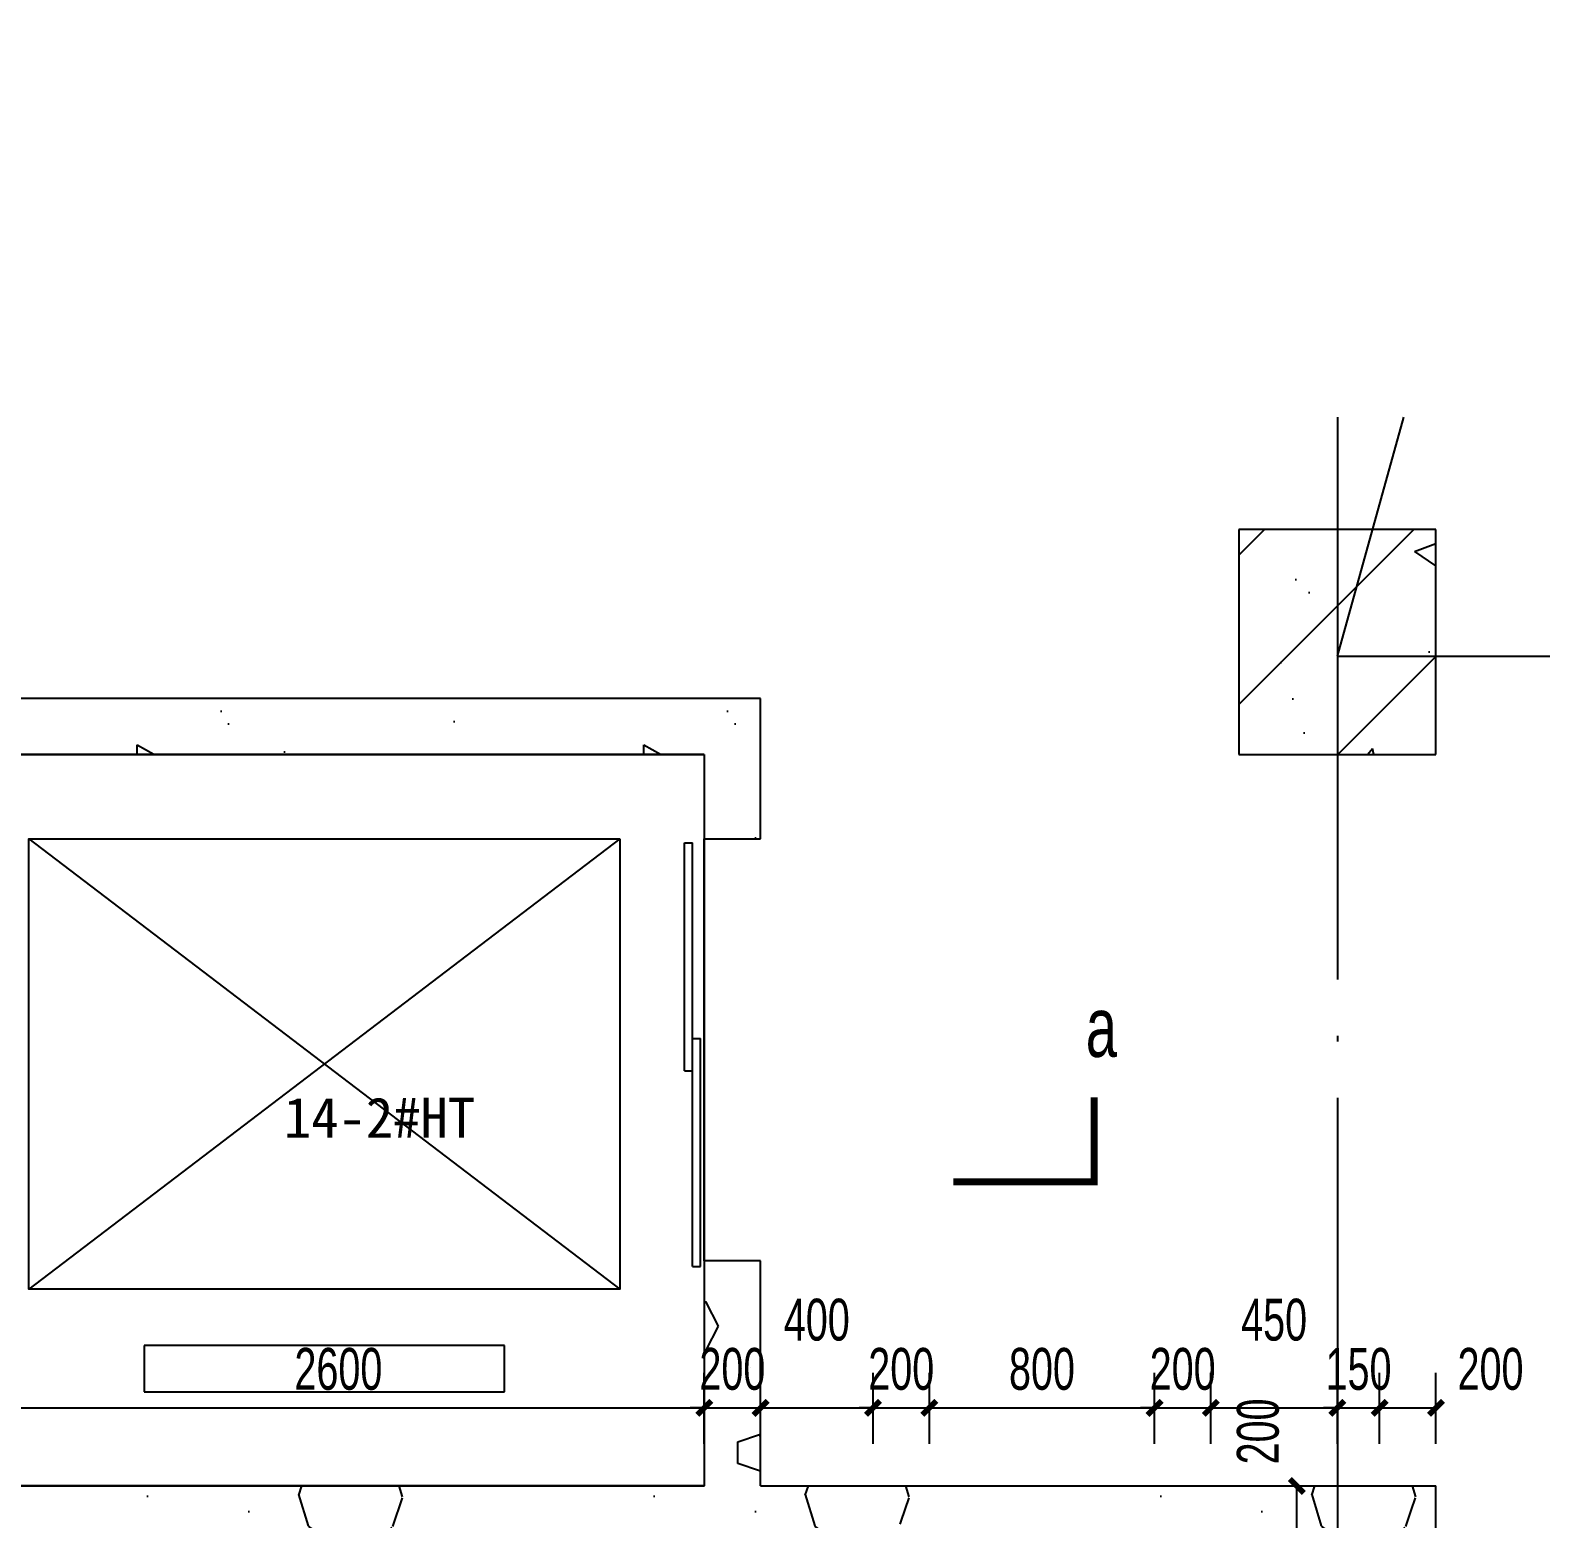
# Model space of a CAD drawing. Extents: x -26219 to 315419, y -160410 to -120810.
# Drawn here: x 250381 to 255749, y -145967 to -140675 of the extents above; entities that cross this region are included whole.
import ezdxf
from ezdxf.xclip import XClip

# ---------------------------------------------------------------- set-up
doc = ezdxf.new("R2010")
doc.units = 0
doc.header["$LTSCALE"] = 1000
doc.header["$MEASUREMENT"] = 0
doc.header["$XCLIPFRAME"] = 0
doc.linetypes.add('104-14# 核心筒$2$DOTE', pattern=[2.42, 2, -0.2, 0.02, -0.2])
for name, color, linetype in [('01-标注_尺寸', 124, 'Continuous'), ('01-标注_符号', 200, 'Continuous'), ('02-TEXT_标注', 130, 'Continuous'), ('104-14# 核心筒$0$A-E_电梯', 171, 'Continuous'), ('104-14# 核心筒$0$A_STR-砌块墙', 121, 'Continuous'), ('104-14# 核心筒$2$01-标注_轴线坐标', 132, 'Continuous'), ('104-14# 核心筒$2$05-填充_天正', 26, 'Continuous'), ('104-14# 核心筒$2$A_AXIS-轴线', 36, '104-14# 核心筒$2$DOTE'), ('104-14# 核心筒$2$A_STR-砼柱', 51, 'Continuous')]:
    doc.layers.add(name, color=color, linetype=linetype)
doc.styles.add('_TCH_DIM_T3', font='ros.shx', dxfattribs={"width": 0.705882, "bigfont": 'jd.shx'})
doc.styles.add('_TCH_LABEL', font='ros.shx', dxfattribs={"bigfont": 'jd.shx'})
doc.styles.get("Standard").update_dxf_attribs({"font": 'STXIHEI_0.TTF'})
doc.dimstyles.new('_TCH_ARCH&&50', dxfattribs={"dimtxt": 148.75, "dimasz": 50, "dimexe": 125, "dimexo": 150, "dimgap": 63.125, "dimtad": 1, "dimdec": 0, "dimzin": 0, "dimdsep": 46, "dimtxsty": '_TCH_DIM_T3', "dimblk": 'ARCHTICK', "dimcen": 0.09, "dimclrt": 7, "dimazin": 2, "dimtfac": 1, "dimtdec": 0, "dimtix": 1, "dimtmove": 2, "dimatfit": 3, "dimfxl": 0, "dimtolj": 1, "dimtzin": 0, "dimarcsym": 0})
pattern_1 = [(0, (531, -549), (900, 1800), [0, -1800]), (0, (-522, -792), (900, 1800), [0, -1800]), (0, (63, -810), (900, 1800), [0, -1800]), (0, (702, -279), (900, 1800), [0, -1800]), (0, (-45, -900), (900, 1800), [0, -1800]), (0, (882, 855), (900, 1800), [0, -1800]), (0, (333, 711), (900, 1800), [0, -1800]), (0, (621, 486), (900, 1800), [0, -1800]), (0, (-846, 450), (900, 1800), [0, -1800]), (0, (36, 369), (900, 1800), [0, -1800]), (0, (-306, -90), (900, 1800), [0, -1800]), (0, (-288, -765), (900, 1800), [0, -1800]), (0, (387, -837), (900, 1800), [0, -1800]), (0, (882, -45), (900, 1800), [0, -1800]), (0, (-801, -324), (900, 1800), [0, -1800]), (0, (-648, -18), (900, 1800), [0, -1800]), (0, (54, -144), (900, 1800), [0, -1800]), (0, (-198, -405), (900, 1800), [0, -1800]), (0, (-342, 189), (900, 1800), [0, -1800]), (0, (-117, 864), (900, 1800), [0, -1800]), (0, (-729, -702), (900, 1800), [0, -1800]), (0, (261, 495), (900, 1800), [0, -1800]), (0, (-576, 522), (900, 1800), [0, -1800]), (0, (-720, 756), (900, 1800), [0, -1800]), (130.60129, (771.43, 291.43), (-4499.99995, 5400.00002), [79.025, -33111.333]), (18.43495, (642.86, 325.71), (4500, 1800), [81.316, -11302.884]), (90, (642.9, 248.6), (900, 1800), [77.143, -3522.857]), (161.56505, (720, 222.86), (-4500, 1799.9999), [81.316, -11302.884]), (53.1301, (720, 222.86), (900, 1800), [85.714, -8914.285]), (135, (788.6, -694.3), (-900, 1800), [72.73, -5018.438]), (45, (685.7, -694.3), (900, 1800), [72.73, -5018.438]), (135, (737.14, -745.7), (-900, 1800), [72.73, -5018.438]), (45, (737.14, -745.7), (900, 1800), [72.73, -5018.438]), (116.565, (-77.1, 514.3), (-0.0002, 3600), [95.83, -1916.63]), (180, (-120, 600), (-900, 1800), [102.857, -1697.143]), (63.435, (-265.7, 514.3), (8e-06, 3600), [95.83, -1916.63]), (116.565, (-222.9, 428.6), (-0.0002, 3600), [95.83, -1916.63]), (0, (-222.9, 428.6), (900, 1800), [102.857, -1697.143]), (63.435, (-120, 428.6), (8e-06, 3600), [95.83, -1916.63]), (107.10273, (600, -94.286), (-2699.999897, 9000.000015), [116.584, -48848.707]), (143.97263, (565.71, 17.14), (-17099.99978, 12599.99999), [116.584, -24366.06]), (180, (471.4, 85.7), (-900, 1800), [111.43, -1688.57]), (36.02737, (265.71, 17.14), (17099.99987, 12599.99986), [116.584, -24366.06]), (71.56505, (231.43, -85.7), (2700, 9000), [108.42, -11275.778]), (107.10273, (265.714, -197.14), (-2699.999897, 9000.000015), [116.584, -48848.707]), (143.97263, (360, -265.71), (-17099.99978, 12599.99999), [116.584, -24366.06]), (0, (360, -265.7), (900, 1800), [111.43, -1688.57]), (36.02737, (471.43, -265.71), (17099.99987, 12599.99986), [116.584, -24366.06]), (71.56505, (565.71, -197.14), (2700, 9000), [108.42, -11275.778]), (150.25512, (617.14, 745.71), (-2700, 1800), [69.105, -14442.96]), (90, (557.1, 711.4), (900, 1800), [68.57, -3531.428]), (29.74488, (557.14, 711.43), (2700, 1800), [69.105, -14442.96]), (116.565, (197.1, -531.4), (-0.0002, 3600), [95.83, -1916.63]), (168.69007, (154.29, -445.71), (-8100, 1799.99995), [87.412, -18269.056]), (41.185925, (0, -488.57), (22499.999864, 19799.99983), [91.116, -38177.406]), (90, (0, -574.3), (900, 1800), [85.714, -3514.285]), (138.81407, (68.57, -634.286), (-22499.9996, 19800.000126), [91.116, -38177.406]), (16.69924, (68.57, -634.286), (29699.99978, 8999.999906), [89.488, -37495.613]), (60.9454, (154.29, -608.57), (900, 1799.999984), [88.248, -36976.018]), (109.98311, (-557.14, 222.86), (-4500.000017, 12599.999967), [100.326, -42036.592]), (155.556045, (-591.43, 317.14), (-11700.000045, 5399.99989), [103.57, -43395.394]), (24.443955, (-780, 317.14), (11700.000006, 5399.999974), [103.57, -43395.394]), (70.01689, (-814.286, 222.86), (4500.000014, 12599.99997), [100.326, -42036.592]), (109.98311, (-780, 128.57), (-4500.000017, 12599.999967), [100.326, -42036.592]), (160.0169, (-685.71, 94.29), (-4500, 1799.99992), [100.326, -20968.132]), (19.9831, (-685.71, 94.29), (4499.99998, 1800), [100.326, -20968.132]), (70.01689, (-591.43, 128.57), (4500.000014, 12599.99997), [100.326, -42036.592]), (122.00538, (111.43, 60), (-900.00012, 1799.9999), [80.863, -16900.302]), (18.43495, (-8.57, 102.86), (4500, 1800), [81.316, -11302.884]), (90, (-8.6, 25.7), (900, 1800), [77.143, -3522.857]), (161.56505, (68.57, 0), (-4500, 1799.9999), [81.316, -11302.884]), (54.46232, (68.57, 0), (6299.99999, 8999.99999), [73.734, -30894.635]), (116.565, (-411.4, -377.1), (-0.0002, 3600), [95.83, -1916.63]), (180, (-454.3, -291.4), (-900, 1800), [94.286, -1705.714]), (59.03624, (-600, -377.14), (900, 1800), [99.96, -20891.466]), (120.96376, (-548.57, -462.86), (-900.00012, 1799.99992), [99.96, -20891.466]), (0, (-548.6, -462.9), (900, 1800), [94.286, -1705.714]), (63.435, (-454.3, -462.9), (8e-06, 3600), [95.83, -1916.63])]

# ---------------------------------------------------------------- blocks, each defined once
blk = doc.blocks.new('104-14# 核心筒$0$wrert')
for p, q in [((300, 200), (1900, 2300)), ((300, 2300), (1900, 200)), ((2265, 1890.12), (2100, 1890.12)), ((2100, 1890.12), (2100, 609.88)), ((2265, 609.88), (2265, 1890.12)), ((2100, 609.88), (2265, 609.88))]:
    blk.add_line(p, q)
for points in [[(0, 2600), (2600, 2600), (2600, 0), (0, 0)], [(300, 2300), (1900, 2300), (1900, 200), (300, 200), (300, 2300)]]:
    blk.add_lwpolyline(points, close=True)
blk = doc.blocks.new('104-14# 核心筒$0$$DorLib2D$00000128')
at = {"color": 0}
for points in [[(-0.4909, 0.8502), (-0.4909, 0.7099)], [(0.0491, 0.8502), (-0.4909, 0.8502)], [(0.0491, 0.8502), (0.0491, 0.7099)], [(0.0491, 0.7099), (-0.4909, 0.7099)], [(0.5132, 0.7099), (-0.0268, 0.7099)], [(-0.0268, 0.7099), (-0.0268, 0.5696)], [(0.5132, 0.7099), (0.5132, 0.5696)], [(0.5132, 0.5696), (-0.0268, 0.5696)], [(0.5, 0.5), (-0.5, 0.5)]]:
    blk.add_lwpolyline(points, dxfattribs=at)
blk = doc.blocks.new('104-14# 核心筒')
at = {"layer": '104-14# 核心筒$2$05-填充_天正'}
h = blk.add_hatch(dxfattribs=at)
h.set_pattern_fill('钢筋混凝土', color=256, scale=150, style=0)
h.set_pattern_definition([(45, (0, 0), (-265.165, 265.165), []), (50, (0, 0), (1075.89, -94.128), [112.5, -1237.5]), (355, (0, 0), (-208.127, 1128.288), [90, -990]), (100.4514, (89.7, -7.8), (867.764, 1034.159), [95.61, -1051.713]), (46.1842, (0, 300), (1600.862, -248.279), [168.75, -1856.25]), (96.6356, (133.4, 279.3), (1401.994, 1461.177), [143.415, -1577.57]), (351.1842, (0, 300), (1401.993, 1461.178), [135, -1485]), (21, (150, 225), (895.3606, -603.928), [112.5, -1237.5]), (326, (150, 225), (364.973, 1087.725), [90, -990]), (71.4514, (224.6, 174.7), (1260.334, 483.796), [95.61, -1051.713]), (37.5, (0, 0), (18.2398, 499.3408), [0, -978, 0, -1005, 0, -993.75]), (7.5, (0, 0), (394.6043, 591.6176), [0, -573, 0, -955.5, 0, -378.75]), (327.5, (-334.5, 0), (800.7337, -33.8323), [0, -375, 0, -1170, 0, -1552.5]), (317.5, (-484.5, 0), (874.7793, 150.1575), [0, -487.5, 0, -777, 0, -1102.5])])
h.paths.add_polyline_path([(104050, 21300), (104750, 21300), (104750, 22100), (104050, 22100)])
h = blk.add_hatch(dxfattribs=at)
h.set_pattern_fill('加气混凝土', color=256, scale=150, style=0)
h.set_pattern_definition(pattern_1)
h.paths.add_polyline_path([(102150, 21300), (102350, 21500), (99450, 21500), (99450, 21366.7), (99550, 21300)])
h = blk.add_hatch(dxfattribs=at)
h.set_pattern_fill('加气混凝土', color=256, scale=150, style=0)
h.set_pattern_definition(pattern_1)
h.paths.add_polyline_path([(102150, 21300), (102150, 21000), (102350, 21000), (102350, 21500)])
h = blk.add_hatch(dxfattribs=at)
h.set_pattern_fill('加气混凝土', color=256, scale=150, style=0)
h.set_pattern_definition(pattern_1)
h.paths.add_polyline_path([(102350, 18700), (102350, 19500), (102150, 19500), (102150, 18700), (102250, 18633.3)])
h = blk.add_hatch(dxfattribs=at)
h.set_pattern_fill('加气混凝土', color=256, scale=150, style=0)
h.set_pattern_definition(pattern_1)
h.paths.add_polyline_path([(99483.3, 18600), (99550, 18500), (102250, 18500), (102250, 18633.3), (102150, 18700), (99550, 18700)])
h = blk.add_hatch(dxfattribs=at)
h.set_pattern_fill('加气混凝土', color=256, scale=150, style=0)
h.set_pattern_definition(pattern_1)
h.paths.add_polyline_path([(102250, 18633.3), (102250, 18500), (102750, 18500), (102850, 18566.7), (102850, 18700), (102350, 18700)])
h = blk.add_hatch(dxfattribs=at)
h.set_pattern_fill('加气混凝土', color=256, scale=150, style=0)
h.set_pattern_definition(pattern_1)
h.paths.add_polyline_path([(102850, 18566.7), (102950, 18500), (103750, 18500), (103849.5, 18566.7), (103848.5, 18700), (102850, 18700)])
h = blk.add_hatch(dxfattribs=at)
h.set_pattern_fill('加气混凝土', color=256, scale=150, style=0)
h.set_pattern_definition(pattern_1)
h.paths.add_polyline_path([(103849.5, 18566.7), (103950, 18500), (104550, 18500), (104750, 18700), (103848.5, 18700)])
h = blk.add_hatch(dxfattribs=at)
h.set_pattern_fill('加气混凝土', color=256, scale=150, style=0)
h.set_pattern_definition(pattern_1)
h.paths.add_polyline_path([(104550, 18500), (104550, 18400), (104750, 18400), (104750, 18700)])
at = {"layer": '104-14# 核心筒$0$A_STR-砌块墙'}
for p, q in [((102350, 21500), (99450, 21500)), ((102350, 21000), (102350, 21500)), ((102150, 21300), (99550, 21300)), ((102150, 21300), (102150, 21000)), ((102150, 21000), (102350, 21000)), ((102350, 19500), (102150, 19500)), ((102150, 19500), (102150, 18700)), ((102350, 18700), (102350, 19500)), ((99550, 18700), (102150, 18700)), ((102350, 18700), (102850, 18700)), ((102850, 18700), (103848.5, 18700)), ((103848.5, 18700), (104750, 18700)), ((104750, 18400), (104750, 18700))]:
    blk.add_line(p, q, dxfattribs=at)
at = {"layer": '104-14# 核心筒$2$A_AXIS-轴线'}
for p, q in [((104400, 54018.4), (104400, -8545.1)), ((104400, 21650), (110517.1, 43636)), ((104400, 21650), (120259.9, 21650)), ((-24839, 16700), (120259.9, 16700))]:
    blk.add_line(p, q, dxfattribs=at)
at = {"layer": '104-14# 核心筒$2$A_STR-砼柱'}
for p, q in [((104750, 22100), (104050, 22100)), ((104050, 22100), (104050, 21300)), ((104750, 21300), (104750, 22100)), ((104050, 21300), (104750, 21300))]:
    blk.add_line(p, q, dxfattribs=at)
at = {"layer": '104-14# 核心筒$0$A-E_电梯', "rotation": 270}
blk.add_blockref('104-14# 核心筒$0$wrert', (99550, 21300), dxfattribs=at)
at = {"layer": '104-14# 核心筒$0$A-E_电梯', "xscale": 1500, "yscale": -200, "zscale": 200, "rotation": 269.9999999999988}
blk.add_blockref('104-14# 核心筒$0$$DorLib2D$00000128', (102250, 20250), dxfattribs=at)
blk = doc.blocks.new('_ArchTick')
at = {"color": 0, "linetype": 'ByBlock', "const_width": 0.4}
blk.add_lwpolyline([(-0.5, -0.5), (0.5, 0.5)], dxfattribs=at)
blk = doc.blocks.new('*D708')
at = {"layer": '01-标注_尺寸', "color": 0, "lineweight": -2, "transparency": 16777216}
for p, q in [((255176, -145700), (255176, -145447.2)), ((255376, -145700), (255376, -145447.2)), ((255176, -145572.2), (255376, -145572.2))]:
    blk.add_line(p, q, dxfattribs=at)
at = {"layer": 'Defpoints', "color": 0, "transparency": 16777216}
for p in [(255376, -145572.2), (255176, -145850), (255376, -145850)]:
    blk.add_point(p, dxfattribs=at)
at = {"layer": '01-标注_尺寸', "color": 0, "lineweight": -2, "transparency": 16777216, "xscale": 50, "yscale": 50, "zscale": 50, "rotation": 180}
blk.add_blockref('_ArchTick', (255176, -145572.2), dxfattribs=at)
at = {"layer": '01-标注_尺寸', "color": 0, "lineweight": -2, "transparency": 16777216, "xscale": 50, "yscale": 50, "zscale": 50}
blk.add_blockref('_ArchTick', (255376, -145572.2), dxfattribs=at)
at = {"layer": '01-标注_尺寸', "color": 7, "transparency": 16777216, "insert": (255570, -145434.7), "char_height": 148.75, "attachment_point": 5, "style": '_TCH_DIM_T3'}
blk.add_mtext('\\A1;200', dxfattribs=at)
blk = doc.blocks.new('*D709')
at = {"layer": '01-标注_尺寸', "color": 0, "lineweight": -2, "transparency": 16777216}
for p, q in [((255026, -145700), (255026, -145447.2)), ((255176, -145700), (255176, -145447.2)), ((255026, -145572.2), (254976, -145572.2)), ((255026, -145572.2), (255176, -145572.2)), ((255176, -145572.2), (255226, -145572.2))]:
    blk.add_line(p, q, dxfattribs=at)
at = {"layer": 'Defpoints', "color": 0, "transparency": 16777216}
for p in [(255176, -145572.2), (255026, -145850), (255176, -145850)]:
    blk.add_point(p, dxfattribs=at)
at = {"layer": '01-标注_尺寸', "color": 0, "lineweight": -2, "transparency": 16777216, "xscale": 50, "yscale": 50, "zscale": 50}
blk.add_blockref('_ArchTick', (255026, -145572.2), dxfattribs=at)
at = {"layer": '01-标注_尺寸', "color": 0, "lineweight": -2, "transparency": 16777216, "xscale": 50, "yscale": 50, "zscale": 50, "rotation": 180}
blk.add_blockref('_ArchTick', (255176, -145572.2), dxfattribs=at)
at = {"layer": '01-标注_尺寸', "color": 7, "transparency": 16777216, "insert": (255101, -145434.7), "char_height": 148.75, "attachment_point": 5, "style": '_TCH_DIM_T3'}
blk.add_mtext('\\A1;150', dxfattribs=at)
blk = doc.blocks.new('*D710')
at = {"layer": '01-标注_尺寸', "color": 0, "lineweight": -2, "transparency": 16777216}
for p, q in [((254576, -145700), (254576, -145447.2)), ((255026, -145700), (255026, -145447.2)), ((254576, -145572.2), (255026, -145572.2))]:
    blk.add_line(p, q, dxfattribs=at)
at = {"layer": 'Defpoints', "color": 0, "transparency": 16777216}
for p in [(255026, -145572.2), (254576, -145850), (255026, -145850)]:
    blk.add_point(p, dxfattribs=at)
at = {"layer": '01-标注_尺寸', "color": 0, "lineweight": -2, "transparency": 16777216, "xscale": 50, "yscale": 50, "zscale": 50, "rotation": 180}
blk.add_blockref('_ArchTick', (254576, -145572.2), dxfattribs=at)
at = {"layer": '01-标注_尺寸', "color": 0, "lineweight": -2, "transparency": 16777216, "xscale": 50, "yscale": 50, "zscale": 50}
blk.add_blockref('_ArchTick', (255026, -145572.2), dxfattribs=at)
at = {"layer": '01-标注_尺寸', "color": 7, "transparency": 16777216, "insert": (254801, -145259.7), "char_height": 148.75, "attachment_point": 5, "style": '_TCH_DIM_T3'}
blk.add_mtext('\\A1;450', dxfattribs=at)
blk = doc.blocks.new('*D711')
at = {"layer": '01-标注_尺寸', "color": 0, "lineweight": -2, "transparency": 16777216}
for p, q in [((254376, -145700), (254376, -145447.2)), ((254576, -145700), (254576, -145447.2)), ((254376, -145572.2), (254326, -145572.2)), ((254376, -145572.2), (254576, -145572.2)), ((254576, -145572.2), (254626, -145572.2))]:
    blk.add_line(p, q, dxfattribs=at)
at = {"layer": 'Defpoints', "color": 0, "transparency": 16777216}
for p in [(254576, -145572.2), (254376, -145850), (254576, -145850)]:
    blk.add_point(p, dxfattribs=at)
at = {"layer": '01-标注_尺寸', "color": 0, "lineweight": -2, "transparency": 16777216, "xscale": 50, "yscale": 50, "zscale": 50}
blk.add_blockref('_ArchTick', (254376, -145572.2), dxfattribs=at)
at = {"layer": '01-标注_尺寸', "color": 0, "lineweight": -2, "transparency": 16777216, "xscale": 50, "yscale": 50, "zscale": 50, "rotation": 180}
blk.add_blockref('_ArchTick', (254576, -145572.2), dxfattribs=at)
at = {"layer": '01-标注_尺寸', "color": 7, "transparency": 16777216, "insert": (254476, -145434.7), "char_height": 148.75, "attachment_point": 5, "style": '_TCH_DIM_T3'}
blk.add_mtext('\\A1;200', dxfattribs=at)
blk = doc.blocks.new('*D712')
at = {"layer": '01-标注_尺寸', "color": 0, "lineweight": -2, "transparency": 16777216}
for p, q in [((253576, -145700), (253576, -145447.2)), ((254376, -145700), (254376, -145447.2)), ((253576, -145572.2), (254376, -145572.2))]:
    blk.add_line(p, q, dxfattribs=at)
at = {"layer": 'Defpoints', "color": 0, "transparency": 16777216}
for p in [(254376, -145572.2), (253576, -145850), (254376, -145850)]:
    blk.add_point(p, dxfattribs=at)
at = {"layer": '01-标注_尺寸', "color": 0, "lineweight": -2, "transparency": 16777216, "xscale": 50, "yscale": 50, "zscale": 50, "rotation": 180}
blk.add_blockref('_ArchTick', (253576, -145572.2), dxfattribs=at)
at = {"layer": '01-标注_尺寸', "color": 0, "lineweight": -2, "transparency": 16777216, "xscale": 50, "yscale": 50, "zscale": 50}
blk.add_blockref('_ArchTick', (254376, -145572.2), dxfattribs=at)
at = {"layer": '01-标注_尺寸', "color": 7, "transparency": 16777216, "insert": (253976, -145434.7), "char_height": 148.75, "attachment_point": 5, "style": '_TCH_DIM_T3'}
blk.add_mtext('\\A1;800', dxfattribs=at)
blk = doc.blocks.new('*D713')
at = {"layer": '01-标注_尺寸', "color": 0, "lineweight": -2, "transparency": 16777216}
for p, q in [((253376, -145700), (253376, -145447.2)), ((253576, -145700), (253576, -145447.2)), ((253376, -145572.2), (253326, -145572.2)), ((253376, -145572.2), (253576, -145572.2)), ((253576, -145572.2), (253626, -145572.2))]:
    blk.add_line(p, q, dxfattribs=at)
at = {"layer": 'Defpoints', "color": 0, "transparency": 16777216}
for p in [(253576, -145572.2), (253376, -145850), (253576, -145850)]:
    blk.add_point(p, dxfattribs=at)
at = {"layer": '01-标注_尺寸', "color": 0, "lineweight": -2, "transparency": 16777216, "xscale": 50, "yscale": 50, "zscale": 50}
blk.add_blockref('_ArchTick', (253376, -145572.2), dxfattribs=at)
at = {"layer": '01-标注_尺寸', "color": 0, "lineweight": -2, "transparency": 16777216, "xscale": 50, "yscale": 50, "zscale": 50, "rotation": 180}
blk.add_blockref('_ArchTick', (253576, -145572.2), dxfattribs=at)
at = {"layer": '01-标注_尺寸', "color": 7, "transparency": 16777216, "insert": (253476, -145434.7), "char_height": 148.75, "attachment_point": 5, "style": '_TCH_DIM_T3'}
blk.add_mtext('\\A1;200', dxfattribs=at)
blk = doc.blocks.new('*D714')
at = {"layer": '01-标注_尺寸', "color": 0, "lineweight": -2, "transparency": 16777216}
for p, q in [((252976, -145700), (252976, -145447.2)), ((253376, -145700), (253376, -145447.2)), ((252976, -145572.2), (253376, -145572.2))]:
    blk.add_line(p, q, dxfattribs=at)
at = {"layer": 'Defpoints', "color": 0, "transparency": 16777216}
for p in [(253376, -145572.2), (252976, -145850), (253376, -145850)]:
    blk.add_point(p, dxfattribs=at)
at = {"layer": '01-标注_尺寸', "color": 0, "lineweight": -2, "transparency": 16777216, "xscale": 50, "yscale": 50, "zscale": 50, "rotation": 180}
blk.add_blockref('_ArchTick', (252976, -145572.2), dxfattribs=at)
at = {"layer": '01-标注_尺寸', "color": 0, "lineweight": -2, "transparency": 16777216, "xscale": 50, "yscale": 50, "zscale": 50}
blk.add_blockref('_ArchTick', (253376, -145572.2), dxfattribs=at)
at = {"layer": '01-标注_尺寸', "color": 7, "transparency": 16777216, "insert": (253176, -145259.7), "char_height": 148.75, "attachment_point": 5, "style": '_TCH_DIM_T3'}
blk.add_mtext('\\A1;400', dxfattribs=at)
blk = doc.blocks.new('*D715')
at = {"layer": '01-标注_尺寸', "color": 0, "lineweight": -2, "transparency": 16777216}
for p, q in [((252776, -145700), (252776, -145447.2)), ((252976, -145700), (252976, -145447.2)), ((252776, -145572.2), (252726, -145572.2)), ((252776, -145572.2), (252976, -145572.2)), ((252976, -145572.2), (253026, -145572.2))]:
    blk.add_line(p, q, dxfattribs=at)
at = {"layer": 'Defpoints', "color": 0, "transparency": 16777216}
for p in [(252976, -145572.2), (252776, -145850), (252976, -145850)]:
    blk.add_point(p, dxfattribs=at)
at = {"layer": '01-标注_尺寸', "color": 0, "lineweight": -2, "transparency": 16777216, "xscale": 50, "yscale": 50, "zscale": 50}
blk.add_blockref('_ArchTick', (252776, -145572.2), dxfattribs=at)
at = {"layer": '01-标注_尺寸', "color": 0, "lineweight": -2, "transparency": 16777216, "xscale": 50, "yscale": 50, "zscale": 50, "rotation": 180}
blk.add_blockref('_ArchTick', (252976, -145572.2), dxfattribs=at)
at = {"layer": '01-标注_尺寸', "color": 7, "transparency": 16777216, "insert": (252876, -145434.7), "char_height": 148.75, "attachment_point": 5, "style": '_TCH_DIM_T3'}
blk.add_mtext('\\A1;200', dxfattribs=at)
blk = doc.blocks.new('*D716')
at = {"layer": '01-标注_尺寸', "color": 0, "lineweight": -2, "transparency": 16777216}
for p, q in [((250176, -145700), (250176, -145447.2)), ((252776, -145700), (252776, -145447.2)), ((250176, -145572.2), (252776, -145572.2))]:
    blk.add_line(p, q, dxfattribs=at)
at = {"layer": 'Defpoints', "color": 0, "transparency": 16777216}
for p in [(252776, -145572.2), (250176, -145850), (252776, -145850)]:
    blk.add_point(p, dxfattribs=at)
at = {"layer": '01-标注_尺寸', "color": 0, "lineweight": -2, "transparency": 16777216, "xscale": 50, "yscale": 50, "zscale": 50, "rotation": 180}
blk.add_blockref('_ArchTick', (250176, -145572.2), dxfattribs=at)
at = {"layer": '01-标注_尺寸', "color": 0, "lineweight": -2, "transparency": 16777216, "xscale": 50, "yscale": 50, "zscale": 50}
blk.add_blockref('_ArchTick', (252776, -145572.2), dxfattribs=at)
at = {"layer": '01-标注_尺寸', "color": 7, "transparency": 16777216, "insert": (251476, -145434.7), "char_height": 148.75, "attachment_point": 5, "style": '_TCH_DIM_T3'}
blk.add_mtext('\\A1;2600', dxfattribs=at)
blk = doc.blocks.new('*D750')
at = {"layer": '01-标注_尺寸', "color": 0, "lineweight": -2, "transparency": 16777216}
for p, q in [((254526, -145850), (255006.6, -145850)), ((254881.6, -146050), (254881.6, -145850)), ((254526, -146050), (255006.6, -146050))]:
    blk.add_line(p, q, dxfattribs=at)
at = {"layer": 'Defpoints', "color": 0, "transparency": 16777216}
for p in [(254376, -145850), (254881.6, -145850), (254376, -146050)]:
    blk.add_point(p, dxfattribs=at)
at = {"layer": '01-标注_尺寸', "color": 0, "lineweight": -2, "transparency": 16777216, "xscale": 50, "yscale": 50, "zscale": 50}
for p, rotation in [((254881.6, -145850), 90), ((254881.6, -146050), 270)]:
    blk.add_blockref('_ArchTick', p, dxfattribs=dict(at, rotation=rotation))
at = {"layer": '01-标注_尺寸', "color": 7, "transparency": 16777216, "insert": (254744.1, -145656), "char_height": 148.75, "attachment_point": 5, "rotation": 90, "style": '_TCH_DIM_T3'}
blk.add_mtext('\\A1;200', dxfattribs=at)

msp = doc.modelspace()

# ---------------------------------------------------------------- linework, layer by layer
at = {"layer": '01-标注_符号', "const_width": 25}
msp.add_lwpolyline([(253661.4, -144768.3), (254161.4, -144768.3), (254161.4, -144468.3)], dxfattribs=at)
at = {"layer": '104-14# 核心筒$2$01-标注_轴线坐标'}
msp.add_line((255452.5, -142900), (256652.5, -142900), dxfattribs=at)

# ---------------------------------------------------------------- block references
ref = msp.add_blockref('104-14# 核心筒', (201591, -159600))
XClip(ref).set_block_clipping_path([(32000, 6700), (42400, 18198.7390783391)])
ref = msp.add_blockref('104-14# 核心筒', (150626, -164550))
XClip(ref).set_block_clipping_path([(94550.0000000024, 12139.8027840568), (105750.0000113929, 22499.9999875159)])

# ---------------------------------------------------------------- texts
at = {"layer": '02-TEXT_标注', "style": '_TCH_LABEL', "width": 0.705882}
msp.add_text('a', height=212.5, dxfattribs=at).set_placement((254131.4, -144324.6))
at = {"layer": '02-TEXT_标注'}
msp.add_text('14-2#HT', height=142.71, dxfattribs=at).set_placement((251282.3, -144611.7))

# ---------------------------------------------------------------- dimensions: what is measured, and where the dimension line sits
at = {"layer": '01-标注_尺寸'}
for base, p1, p2, angle, picture, middle in [((253376, -145572.2), (252976, -145850), (253376, -145850), 0, '*D714', (253176, -145259.7)), ((255026, -145572.2), (254576, -145850), (255026, -145850), 0, '*D710', (254801, -145259.7)), ((255376, -145572.2), (255176, -145850), (255376, -145850), 0, '*D708', (255570, -145434.7)), ((254881.6, -145850), (254376, -146050), (254376, -145850), 90, '*D750', (254744.1, -145656))]:
    dim = msp.add_linear_dim(base=base, p1=p1, p2=p2, angle=angle, dimstyle='_TCH_ARCH&&50', dxfattribs=at)
    dim.commit()
    dim.dimension.update_dxf_attribs({"geometry": picture, "text_midpoint": middle, "dimtype": 161})
for p1, p2, picture, middle in [((250176, -145850), (252776, -145850), '*D716', (251476, -145434.7)), ((252776, -145850), (252976, -145850), '*D715', (252876, -145434.7)), ((253376, -145850), (253576, -145850), '*D713', (253476, -145434.7)), ((253576, -145850), (254376, -145850), '*D712', (253976, -145434.7)), ((254376, -145850), (254576, -145850), '*D711', (254476, -145434.7)), ((255026, -145850), (255176, -145850), '*D709', (255101, -145434.7))]:
    dim = msp.add_aligned_dim(p1=p1, p2=p2, distance=277.8, dimstyle='_TCH_ARCH&&50', dxfattribs=at)
    dim.commit()
    dim.dimension.update_dxf_attribs({"geometry": picture, "text_midpoint": middle})

doc.saveas('drawing.dxf')
